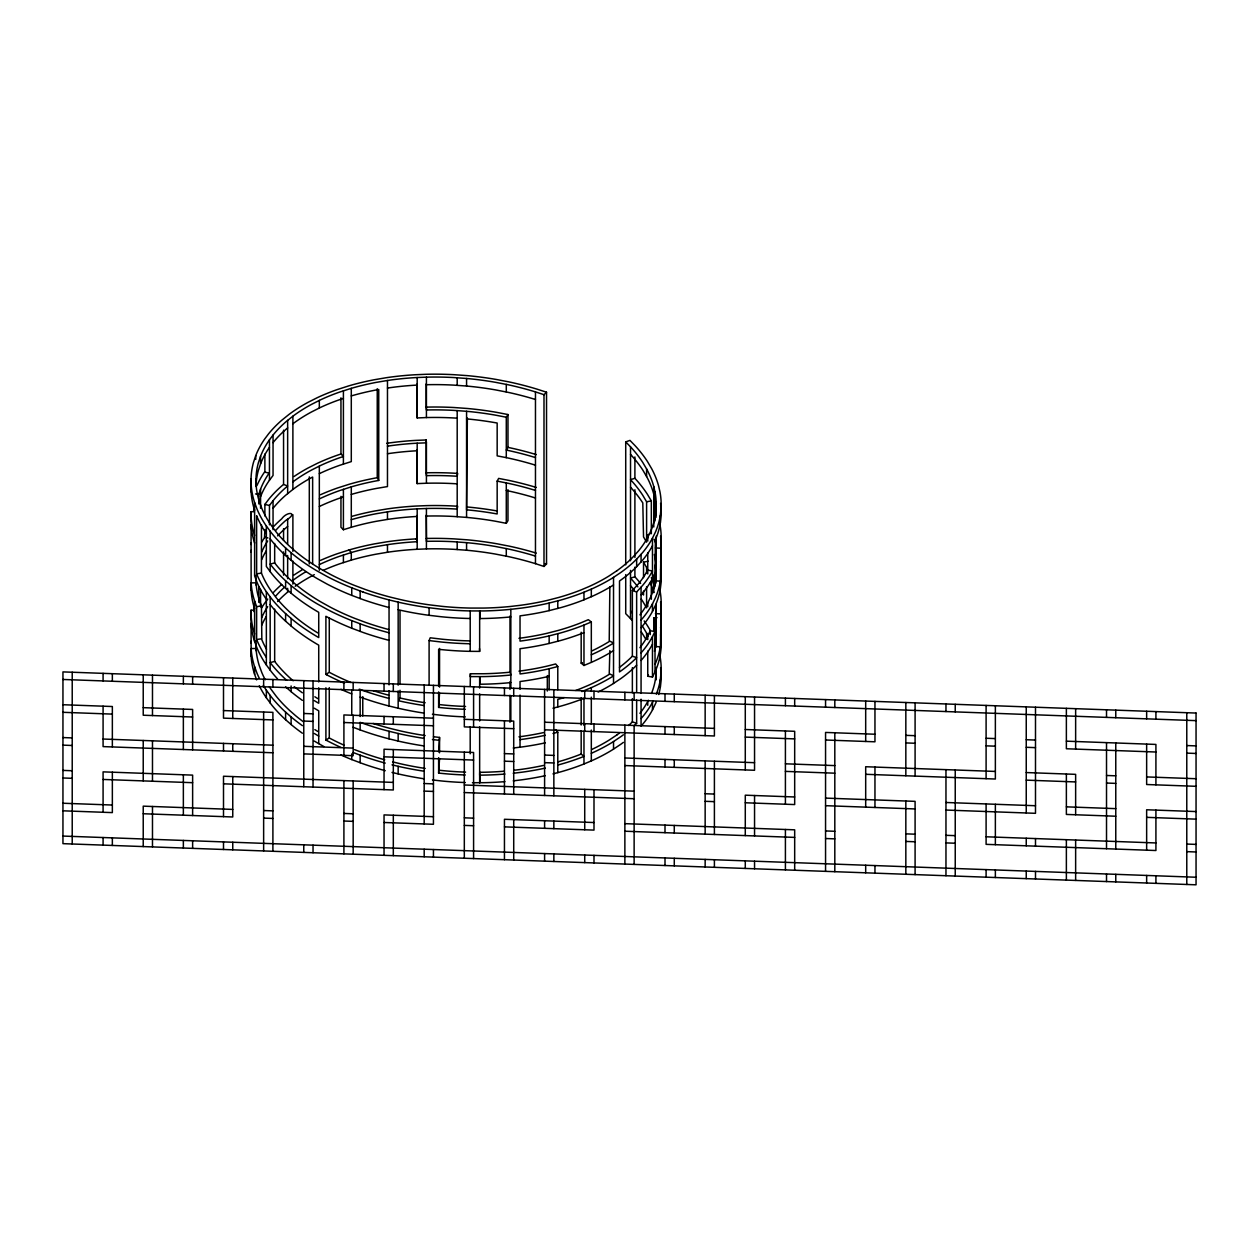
<?xml version="1.0" encoding="UTF-8"?>
<svg xmlns="http://www.w3.org/2000/svg" width="1259" height="1259" viewBox="0 0 1259 1259"><rect width="100%" height="100%" fill="white"/><g stroke="black" fill="none" stroke-linecap="round" stroke-linejoin="round"><path stroke-width="1.5" d="M323.453 570.264A171.901 99.241 0 0 1 339.851 563.764L351.292 560.113A177.739 102.624 0 0 1 376.252 554.149L387.929 552.182A187.843 108.447 0 0 1 416.162 549.333L426.423 548.908A199.19 115.01 0 0 1 453.602 549.302L466.57 550.23A212.267 122.548 0 0 1 495.275 554.039L507.519 556.415A223.677 129.142 0 0 1 535.217 563.591L543.998 566.44L546.532 563.985L546.532 392.226L537.609 389.33A228.808 132.101 0 0 0 509.25 381.965L496.707 379.541A217.115 125.349 0 0 0 467.357 375.638L454.074 374.694A204.1 117.842 0 0 0 426.203 374.285L415.675 374.726A192.721 111.264 0 0 0 386.733 377.637L374.71 379.667A182.618 105.426 0 0 0 349.058 385.789L337.286 389.566A176.795 102.073 0 0 0 317.237 397.702L307.999 402.361A175.442 101.287 0 0 0 288.988 414.431L281.686 420.317A179.14 103.427 0 0 0 268.56 433.851L264.532 439.218A186.411 107.629 0 0 0 255.892 455.254L253.484 462.399A197.757 114.176 0 0 0 251.045 478.845L251.139 484.4A209.561 120.99 0 0 0 254.334 501.712L257.025 509.124A222.308 128.339 0 0 0 266.357 526.042L271.598 533.092A232.301 134.115 0 0 0 285.604 547.948L291.6 553.189A237.872 137.341 0 0 0 317.394 571.13L327.135 576.528A237.542 137.137 0 0 0 351.749 587.811L363.017 592.029M254.334 511.705L251.045 511.673L251.139 517.229A209.561 120.99 0 0 0 254.334 534.556L254.617 535.453M251.045 584.931L251.139 590.487A209.561 120.99 0 0 0 254.334 607.814L254.617 608.711M254.334 610.222L251.045 610.19L251.139 615.745A209.561 120.99 0 0 0 254.334 633.072L254.617 633.969M546.532 392.226L543.998 394.681L535.217 391.832A223.677 129.142 0 0 0 507.519 384.64L495.275 382.28A212.267 122.548 0 0 0 466.57 378.471L453.602 377.543A199.19 115.01 0 0 0 426.423 377.149L416.147 377.574A187.843 108.447 0 0 0 387.929 380.407L376.252 382.374A177.739 102.624 0 0 0 351.277 388.339L339.851 392.005A171.901 99.241 0 0 0 320.337 399.921L311.382 404.454A170.595 98.501 0 0 0 292.891 416.194L285.793 421.907A174.23 100.594 0 0 0 273.046 435.047L269.111 440.288A181.532 104.796 0 0 0 260.707 455.9L258.363 462.856A192.895 111.374 0 0 0 255.986 478.892L256.081 484.306A204.666 118.173 0 0 0 259.212 501.224L261.841 508.447A217.351 125.491 0 0 0 270.953 524.987L276.083 531.896A227.391 131.282 0 0 0 289.79 546.422L295.66 551.552A232.899 134.461 0 0 0 320.935 569.131L330.456 574.419A232.585 134.288 0 0 0 354.566 585.451L365.598 589.59A226.463 130.747 0 0 0 391.077 597.317L400.645 599.63A217.162 125.381 0 0 0 429.335 604.839L441.846 606.334A204.462 118.047 0 0 0 470.394 608.066L483.661 608.066A191.494 110.556 0 0 0 509.989 606.523L520.313 605.311A181.359 104.702 0 0 0 547.319 600.401L558.319 597.569A173.569 100.216 0 0 0 581.17 589.873L588.756 586.663A170.579 98.485 0 0 0 609.214 575.867L617.004 570.657M438.636 686.108L438.636 649.314L440.98 649.565A209.324 120.848 0 0 0 470.205 651.344L479.648 651.391L479.49 648.542M509.989 672.196A191.494 110.556 0 0 1 483.661 673.738L470.394 673.738L470.205 676.602L483.818 676.602A196.42 113.404 0 0 0 510.839 675.013L509.989 672.18L509.989 616.029M656.033 517.355L656.144 515.671A200.669 115.859 0 0 0 655.01 499.587M656.033 583.027L656.144 581.343A200.669 115.859 0 0 0 655.01 565.26M639.934 614.833A178.699 103.175 0 0 0 647.74 602.982L650.557 597.238A188.047 108.573 0 0 0 655.372 580.918L656.144 540.929A200.669 115.859 0 0 0 656.222 536.114M363.017 592.029A231.357 133.564 0 0 0 389.047 599.929L398.82 602.29A222.088 128.229 0 0 0 428.154 607.625L440.98 609.151A209.324 120.848 0 0 0 470.205 610.93L483.818 610.93A196.42 113.404 0 0 0 510.839 609.325L521.431 608.097A186.316 107.566 0 0 0 549.176 603.045L560.475 600.134A178.463 103.033 0 0 0 583.971 592.234L591.761 588.929A175.552 101.35 0 0 0 612.834 577.818L620.86 572.452A177.031 102.215 0 0 0 636.645 559.122L642.688 552.496A183.625 106.008 0 0 0 652.477 538.16L655.357 532.258A192.895 111.374 0 0 0 660.298 515.529L661.101 508.18A205.547 118.676 0 0 0 659.936 491.702L658.599 485.943A217.508 125.57 0 0 0 651.69 468.741L647.441 461.502A228.682 132.038 0 0 0 634.882 445.466L629.956 440.398L625.723 441.893L625.723 564.85M655.026 586.631L655.357 539.828A192.895 111.374 0 0 0 660.298 523.114L661.101 515.749A205.547 118.676 0 0 0 660.597 503.395M641.067 627.643L642.688 625.739A183.625 106.008 0 0 0 652.477 611.402L655.357 605.5A192.895 111.374 0 0 0 660.298 588.787L661.101 541.008A205.547 118.676 0 0 0 659.936 524.531L659.936 528.324M654.428 651.328A188.047 108.573 0 0 0 655.372 646.591L656.144 606.602A200.669 115.859 0 0 0 656.222 604.194M660.33 588.614L661.101 581.422A205.547 118.676 0 0 0 660.597 569.068M647.755 651.123L647.755 676.225L652.477 677.074L655.357 671.173A192.895 111.374 0 0 0 660.298 654.46L661.101 606.681A205.547 118.676 0 0 0 659.936 590.219L659.936 593.996M660.33 654.287L661.101 647.095A205.547 118.676 0 0 0 660.597 634.741M656.332 694.087A192.895 111.374 0 0 0 660.298 679.718L661.101 672.353A205.547 118.676 0 0 0 659.936 655.892L659.936 659.669M658.725 694.527A192.895 111.374 0 0 0 660.298 687.288L661.101 679.939A205.547 118.676 0 0 0 660.597 667.585M467.357 418.004L466.57 509.816A212.267 122.548 0 0 1 495.275 513.625L497.163 513.955L497.163 481.127L498.643 478.404L509.25 480.482A228.808 132.101 0 0 1 536.271 487.438M258.787 503.915L258.787 494.252L260.707 488.728A181.532 104.796 0 0 1 269.111 473.116L264.532 472.062A186.411 107.629 0 0 0 256.852 485.754M465.279 709.305A209.324 120.848 0 0 1 440.98 707.652L438.636 707.416L439.548 692.938M438.636 751.828L439.548 737.444L433.489 736.735M465.279 774.977A209.324 120.848 0 0 1 440.98 773.325L438.636 773.089L439.548 758.61M269.457 447.401L269.111 447.858A181.532 104.796 0 0 0 260.707 463.469L258.363 470.425A192.895 111.374 0 0 0 255.986 486.462L255.986 478.892M260.566 496.66L260.707 496.314A181.532 104.796 0 0 1 269.111 480.702L273.046 475.461L273.046 435.047M429.099 685.006L429.099 640.579L430.216 637.794L441.846 639.179A204.462 118.047 0 0 0 470.394 640.91M655.01 573.396L652.477 578.573A183.625 106.008 0 0 1 642.704 592.91L641.067 594.799M641.067 652.902L642.688 650.997A183.625 106.008 0 0 0 652.477 636.661L655.01 631.499L650.226 630.775L647.755 635.811A178.699 103.175 0 0 1 639.934 647.661M655.01 664.327L655.357 663.603A192.895 111.374 0 0 0 660.298 646.874L655.404 646.449M617.004 570.673A172.184 99.414 0 0 0 632.364 557.69L638.234 551.253A178.699 103.175 0 0 0 647.74 537.294L650.557 531.566A188.047 108.573 0 0 0 655.372 515.246L656.144 508.085A200.669 115.859 0 0 0 655.01 492.001L653.704 486.367A212.472 122.674 0 0 0 646.953 469.576L642.798 462.509A223.834 129.236 0 0 0 630.507 446.803L625.723 441.893M641.067 620.058L642.688 618.169A183.625 106.008 0 0 0 652.477 603.832L655.357 597.931A192.895 111.374 0 0 0 660.298 581.202L655.404 580.777M647.755 676.225L648.401 674.997M639.934 713.334A178.699 103.175 0 0 0 647.74 701.483L648.401 700.256M641.067 718.574L642.688 716.67A183.625 106.008 0 0 0 652.477 702.333L653.138 701.074M641.067 699.201L641.067 726.144L642.688 724.255A183.625 106.008 0 0 0 652.477 709.919L655.357 704.017A192.895 111.374 0 0 0 656.332 701.672M535.468 465.169L535.217 465.09A223.677 129.142 0 0 0 507.519 457.898L506.291 457.647L506.291 417.233L507.975 414.541L496.707 412.37A217.115 125.349 0 0 0 467.357 408.483L454.074 407.523A204.1 117.842 0 0 0 426.203 407.129L426.203 383.822M507.975 414.541L507.975 447.386L506.291 450.061L507.519 450.329A223.677 129.142 0 0 1 535.217 457.505L535.468 457.584M426.423 516.064A199.19 115.01 0 0 1 453.602 516.458L466.57 517.402A212.267 122.548 0 0 1 495.275 521.195L506.291 523.319L507.975 520.628L507.975 489.72M400.016 690.262L400.016 697.99L398.82 700.807A222.088 128.229 0 0 0 423.937 705.512M264.878 515.985L264.878 504.403L268.545 499.524A179.14 103.427 0 0 1 281.67 485.99L283.558 484.416L283.558 430.185M269.457 524.798L269.457 505.488L273.046 500.72A174.23 100.594 0 0 1 285.793 487.579L287.65 486.021L283.558 484.416M264.532 537.735L264.878 529.504M267.758 599.032L264.532 603.407A186.411 107.629 0 0 0 261.62 607.892M652.477 545.729A183.625 106.008 0 0 1 642.704 560.066L636.645 566.692A177.031 102.215 0 0 1 620.86 580.037L619.507 580.981L619.507 671.913L620.86 670.968A177.031 102.215 0 0 0 636.645 657.639L632.364 656.207A172.184 99.414 0 0 1 619.459 667.38M632.364 656.207L632.364 590.534L638.234 584.082A178.699 103.175 0 0 0 647.74 570.138L652.477 570.988A183.625 106.008 0 0 1 642.704 585.325L636.645 591.966L636.645 692.324M641.067 660.471L642.688 658.583A183.625 106.008 0 0 0 652.477 644.246M273.046 508.306A174.23 100.594 0 0 1 285.793 495.149L292.891 489.436A170.595 98.501 0 0 1 311.382 477.696L312.641 477.035L312.641 564.095M275.752 530.354A174.23 100.594 0 0 1 285.793 520.408C298.761 512.696 287.792 510.43 281.686 518.834A179.14 103.427 0 0 0 273.25 526.954M277.594 601.566A174.23 100.594 0 0 1 285.793 593.666L288.043 591.761M287.65 427.918L285.793 429.476A174.23 100.594 0 0 0 273.046 442.633M287.65 526.435L285.793 527.993A174.23 100.594 0 0 0 277.594 535.893M617.004 734.847L609.214 740.04A170.579 98.485 0 0 1 591.856 749.42M598.119 692.041A175.552 101.35 0 0 0 612.834 683.905L620.86 678.554A177.031 102.215 0 0 0 636.645 665.208M591.321 753.307L591.761 753.118A175.552 101.35 0 0 0 612.834 741.992L620.86 736.641A177.031 102.215 0 0 0 623.394 734.784M552.984 773.892L560.475 771.909A178.463 103.033 0 0 0 583.971 763.993L591.761 760.704A175.552 101.35 0 0 0 612.834 749.577L620.86 744.226A177.031 102.215 0 0 0 623.394 742.369M327.135 675.044L325.908 674.383L329.276 672.29L329.276 618.075M340.89 747.39A237.542 137.137 0 0 1 327.135 740.717L325.908 740.056L329.276 737.963L329.276 687.619M613.526 584.963L612.834 585.388A175.552 101.35 0 0 1 591.761 596.514L583.971 599.803A178.463 103.033 0 0 1 560.475 607.719L549.16 610.615A186.316 107.566 0 0 1 521.431 615.667L520.03 615.856L520.03 641.114L521.431 640.925A186.316 107.566 0 0 0 549.176 635.889L560.475 632.978A178.463 103.033 0 0 0 583.971 625.062L591.321 621.962L591.321 662.376L583.971 665.476L581.17 663.131L581.17 632.223M609.86 586.899L609.214 641.539A170.579 98.485 0 0 1 591.856 650.919M613.526 650.635L612.834 651.06A175.552 101.35 0 0 1 591.761 662.187L591.321 662.376M609.86 650.651L609.214 674.368A170.579 98.485 0 0 1 588.756 685.179L581.17 688.39A173.569 100.216 0 0 1 575.741 690.467M314.309 574.655L311.382 576.213A170.595 98.501 0 0 0 295.188 586.269M343.408 398.379L339.851 399.591A171.901 99.241 0 0 0 320.337 407.507L311.382 412.023A170.595 98.501 0 0 0 292.891 423.764M340.953 397.828L340.953 453.995L343.408 456.466L339.851 457.678A171.901 99.241 0 0 0 320.337 465.594L311.382 470.126A170.595 98.501 0 0 0 292.891 481.867M319.33 473.652L320.337 473.179A171.901 99.241 0 0 1 339.851 465.263L351.292 461.597L351.292 388.339M319.33 498.91L320.337 498.438A171.901 99.241 0 0 1 339.851 490.522L351.292 486.855A177.739 102.624 0 0 1 376.252 480.891L378.739 480.434L378.739 389.503L376.252 389.96A177.739 102.624 0 0 0 351.277 395.924M319.33 506.496L320.337 506.024A171.901 99.241 0 0 1 339.851 498.092L343.408 496.896M319.33 564.599L320.337 564.111A171.901 99.241 0 0 1 339.851 556.195L351.292 552.528A177.739 102.624 0 0 1 376.252 546.563L387.929 544.596A187.843 108.447 0 0 1 416.162 541.763L417.185 541.7L416.76 515.545M609.86 673.958L613.526 675.894L612.834 676.319A175.552 101.35 0 0 1 591.761 687.445L583.971 690.735A178.463 103.033 0 0 1 581.815 691.584M591.321 654.806L591.761 654.601A175.552 101.35 0 0 0 612.834 643.491L613.526 643.05L609.86 641.13M581.17 663.131L582.35 662.643M340.953 453.995L337.286 455.239A176.795 102.073 0 0 0 317.237 463.375L307.999 468.033A175.442 101.287 0 0 0 293.945 476.563M340.953 496.345L340.953 527.253L343.408 529.724L351.292 527.269A177.739 102.624 0 0 1 376.252 521.305L387.929 519.337A187.843 108.447 0 0 1 416.162 516.505L417.185 516.442M651.328 533.737L651.328 500.909L647.441 494.346A228.682 132.038 0 0 0 634.882 478.31L630.523 479.648A223.834 129.236 0 0 1 642.798 495.338L646.607 501.774L646.607 540.284M640.595 583.421A228.682 132.038 0 0 0 634.882 576.811L630.523 578.149A223.834 129.236 0 0 1 637.904 586.914M415.675 538.915A192.721 111.264 0 0 0 386.733 541.826L374.71 543.841A182.618 105.426 0 0 0 349.058 549.978L337.286 553.74A176.795 102.073 0 0 0 320.416 560.428M583.971 632.648A178.463 103.033 0 0 1 560.475 640.548L549.16 643.459A186.316 107.566 0 0 1 521.431 648.511L520.03 648.684L520.03 673.943L521.431 673.77A186.316 107.566 0 0 0 549.176 668.718L557.784 666.546L557.784 689.727M583.971 725.42L583.971 698.32A178.463 103.033 0 0 1 560.475 706.22L552.984 708.203M554.7 729.905L555.66 729.638L557.784 732.219L557.784 772.633M557.784 732.219L552.984 733.478M557.784 765.063L560.475 764.323A178.463 103.033 0 0 0 583.971 756.407L581.17 754.062L581.17 730.818M388.685 629.531A226.463 130.747 0 0 1 365.598 622.418L354.566 618.295A232.585 134.288 0 0 1 330.456 607.247L320.935 601.959A232.899 134.461 0 0 1 295.66 584.396L289.79 579.266A227.391 131.282 0 0 1 276.083 564.724L274.667 562.915L270.166 564.095L271.598 565.936A232.301 134.115 0 0 0 285.604 580.777L291.6 586.017A237.872 137.341 0 0 0 317.394 603.974L327.135 609.372A237.542 137.137 0 0 0 351.749 620.64L363.017 624.857A231.357 133.564 0 0 0 389.047 632.758M293.19 680.804L289.79 677.767A227.391 131.282 0 0 1 276.083 663.241L274.667 661.416L270.166 662.596L271.598 664.437A232.301 134.115 0 0 0 285.604 679.293L286.643 680.238M643.522 577.613L643.522 562.175L648.18 561.199M378.739 480.434L377.244 477.712L374.71 478.168A182.618 105.426 0 0 0 349.058 484.306L337.286 488.067A176.795 102.073 0 0 0 320.416 494.756M646.607 501.774L651.328 500.909M649.754 534.036L646.953 535.248A212.472 122.674 0 0 1 648.18 537.624M351.733 516.379A182.618 105.426 0 0 1 374.71 511.012L386.733 508.998A192.721 111.264 0 0 1 415.675 506.071L426.203 505.646A204.1 117.842 0 0 1 454.074 506.039L457.678 506.26L457.19 509.092L453.602 508.888A199.19 115.01 0 0 0 426.423 508.494L416.147 508.919A187.843 108.447 0 0 0 387.929 511.768L376.252 513.719A177.739 102.624 0 0 0 351.277 519.684M387.473 388.071L387.929 387.992A187.843 108.447 0 0 1 416.162 385.144L417.185 385.097M387.473 446.158L387.929 446.095A187.843 108.447 0 0 1 416.162 443.247L426.423 442.822L426.423 483.236L417.185 483.613L416.76 449.856M387.473 453.744L387.929 453.665A187.843 108.447 0 0 1 416.162 450.816L417.185 450.769M266.357 533.611A222.308 128.339 0 0 1 257.025 516.694L256.631 515.702L256.631 573.805L261.447 573.144L261.841 574.12A217.351 125.491 0 0 0 270.953 590.66L276.083 597.569A227.391 131.282 0 0 0 289.79 612.094L295.66 617.225A232.899 134.461 0 0 0 317.866 632.978M261.447 605.988L259.197 599.74A204.666 118.173 0 0 1 256.065 582.807L251.139 582.901A209.561 120.99 0 0 0 254.334 600.228L256.631 606.633L261.447 605.988L261.841 639.792A217.351 125.491 0 0 0 266.546 649.314M256.631 606.633L256.631 639.478L261.447 638.832M518.96 638.313L520.313 638.14A181.359 104.702 0 0 0 547.319 633.23L558.319 630.413A173.569 100.216 0 0 0 581.17 622.717L588.346 619.68L591.321 621.962M518.96 671.157L520.313 670.984A181.359 104.702 0 0 0 547.319 666.074L555.66 663.965L557.784 666.546M518.96 736.83L520.313 736.657A181.359 104.702 0 0 0 543.558 732.581M520.03 739.615L521.431 739.442A186.316 107.566 0 0 0 545.32 735.256M513.231 748.003L521.431 747.012A186.316 107.566 0 0 0 545.32 742.841M513.656 770.303L520.313 769.501A181.359 104.702 0 0 0 543.558 765.425M513.231 773.262L521.431 772.271A186.316 107.566 0 0 0 545.32 768.1M513.231 780.848L521.431 779.856A186.316 107.566 0 0 0 545.32 775.67M653.767 631.467L653.767 617.933L657.025 617.681M416.76 384.184L417.185 417.941L426.423 417.563A199.19 115.01 0 0 1 453.602 417.957L457.19 418.161M415.675 538.915L416.76 538.852M479.648 618.562L483.818 618.499A196.42 113.404 0 0 0 510.839 616.91M479.648 684.235L483.818 684.172A196.42 113.404 0 0 0 510.839 682.583M504.922 774.049A196.42 113.404 0 0 1 483.818 775.103L479.648 775.166L479.726 772.302L483.661 772.255A191.494 110.556 0 0 0 504.229 771.216M472.44 782.72L483.818 782.689A196.42 113.404 0 0 0 504.922 781.634M426.423 442.822L426.203 439.973L415.675 440.398A192.721 111.264 0 0 0 386.733 443.31M62.95 679.467L1196.05 720.636M62.95 704.725L112.35 706.519L112.35 746.933M143.227 707.652L192.627 709.447L192.627 749.86M223.504 710.564L272.904 712.358L272.904 851.289M303.765 713.475L313.035 713.822M433.442 718.197L343.912 714.939L343.912 755.353M464.319 719.314L513.719 721.108L513.719 794.35M544.596 722.225L714.404 728.394M745.281 729.512L794.681 731.306L794.681 804.564L745.281 802.77M874.958 734.233L825.558 732.439L825.558 871.354M905.835 735.35L915.088 735.681M986.096 738.262L995.365 738.592M1026.242 739.725L1035.496 740.056M1066.373 741.173L1155.919 744.431L1155.919 784.845M1186.781 745.548L1196.05 745.895M62.95 712.311L112.35 714.105M192.627 717.016L143.227 715.222L143.227 674.808M272.904 719.928L223.504 718.134L223.504 677.72M303.765 721.061L313.035 721.391M343.912 722.509L433.442 725.766M513.719 728.678L464.319 726.884L464.319 686.47M544.596 729.811L714.404 735.98L714.404 695.55M745.281 737.097L794.681 738.891M825.558 740.009L874.958 741.803L874.958 701.389M905.835 742.92L915.088 743.266M986.096 745.847L995.365 746.178M1026.242 747.295L1035.496 747.641M1155.919 752.016L1066.373 748.759L1066.373 708.345M1186.781 753.134L1196.05 753.464M62.95 737.569L72.219 737.9M103.081 739.033L272.904 745.186M303.765 746.319L353.165 748.114M504.45 753.606L513.719 753.936M544.596 755.07L553.85 755.4M624.873 757.981L754.55 762.686M785.411 763.804L834.811 765.598M995.365 771.437L865.688 766.731L865.688 807.145M1026.242 772.554L1075.642 774.348L1075.642 814.762M1106.519 775.481L1115.773 775.812M1146.65 776.929L1196.05 778.723M62.95 745.139L72.219 745.485M272.904 752.772L103.081 746.603L103.081 706.189M303.765 753.889L353.165 755.683L353.165 715.269M384.042 756.816L473.589 760.058M504.45 761.176L513.719 761.522M544.596 762.639L553.85 762.97M624.873 765.551L754.55 770.272L754.55 697.014M785.411 771.389L834.811 773.183M865.688 774.301L995.365 779.022L995.365 705.764M1026.242 780.139L1075.642 781.933M1106.519 783.051L1115.773 783.381M1196.05 786.308L1146.65 784.514L1146.65 744.1M62.95 770.398L72.219 770.744M393.312 782.406L223.504 776.236L223.504 816.65M424.189 783.523L433.442 783.869M464.319 784.986L634.127 791.156M705.15 793.737L714.404 794.067M794.681 796.978L745.281 795.184L745.281 835.598M825.558 798.112L915.088 801.353L915.088 874.612M945.965 802.487L1035.496 805.729M1066.373 806.846L1115.773 808.64M1196.05 811.567L1146.65 809.773L1146.65 850.187M62.95 777.983L72.219 778.314M103.081 779.447L192.627 782.689M223.504 783.822L393.312 789.975L393.312 749.561M424.189 791.108L433.442 791.439M464.319 792.556L634.127 798.725M705.15 801.306L714.404 801.653M825.558 805.681L915.088 808.939M945.965 810.056L1035.496 813.314L1035.496 707.228M1115.773 816.225L1066.373 814.431L1066.373 774.017M1146.65 817.343L1196.05 819.137M62.95 803.242L112.35 805.036M232.758 809.411L143.227 806.153L143.227 846.567M263.635 810.528L272.904 810.875M343.912 813.44L353.165 813.786M433.442 816.698L384.042 814.903L384.042 855.317M464.319 817.815L473.589 818.161M593.996 822.536L504.45 819.279L504.45 859.692M624.873 823.654L794.681 829.823L794.681 870.237M825.558 830.94L834.811 831.286M905.835 833.851L915.088 834.198M945.965 835.315L955.235 835.646M986.096 836.779L1155.919 842.948M1186.781 844.065L1196.05 844.396M62.95 810.812L112.35 812.606L112.35 772.192M143.227 813.739L232.758 816.981L232.758 776.567M263.635 818.114L272.904 818.444M343.912 821.025L353.165 821.356M384.042 822.489L433.442 824.283L433.442 685.352M464.319 825.4L473.589 825.731M504.45 826.864L593.996 830.106L593.996 789.692M624.873 831.223L794.681 837.392M825.558 838.525L834.811 838.856M905.835 841.437L915.088 841.767M945.965 842.901L955.235 843.231M1186.781 851.635L1196.05 851.981M62.95 836.07L1196.05 877.24M655.404 547.948L660.33 548.2M655.404 613.621L660.33 613.873M426.423 384.719A199.19 115.01 0 0 1 453.602 385.112L466.57 386.041A212.267 122.548 0 0 1 495.275 389.849L507.519 392.226A223.677 129.142 0 0 1 535.217 399.418L535.468 399.496M426.203 407.129L426.423 409.993A199.19 115.01 0 0 1 453.602 410.371L466.57 411.3A212.267 122.548 0 0 1 495.275 415.108L506.291 417.233M426.203 515.167L426.423 541.339A199.19 115.01 0 0 1 453.602 541.716L466.57 542.66A212.267 122.548 0 0 1 495.275 546.453L507.519 548.83A223.677 129.142 0 0 1 535.217 556.022L535.468 556.1M457.19 483.834L453.602 483.629A199.19 115.01 0 0 0 426.423 483.236M255.546 493.937L258.787 494.252M439.548 704.599L441.846 704.851A204.462 118.047 0 0 0 465.578 706.456M439.548 770.272L441.846 770.524A204.462 118.047 0 0 0 465.578 772.129M438.636 740.245L432.435 739.521M432.435 714.262L440.98 715.238A209.324 120.848 0 0 0 465.279 716.875M432.435 779.935L440.98 780.91A209.324 120.848 0 0 0 465.279 782.547M398.159 609.718L398.82 609.875A222.088 128.229 0 0 0 428.154 615.195L440.98 616.721A209.324 120.848 0 0 0 470.205 618.499M429.099 640.579L440.98 641.98A209.324 120.848 0 0 0 470.205 643.758M497.163 481.127L507.519 483.157A223.677 129.142 0 0 1 535.217 490.349L535.468 490.428M506.291 457.647L497.163 455.868L497.163 423.024L495.275 422.694A212.267 122.548 0 0 0 466.57 418.885M507.975 447.386L509.25 447.653A228.808 132.101 0 0 1 536.271 454.593M506.291 490.475L507.519 490.742A223.677 129.142 0 0 1 535.217 497.919L535.468 497.997M423.937 713.098A222.088 128.229 0 0 1 398.835 708.376L389.047 706.016A231.357 133.564 0 0 1 363.017 698.115L360.153 697.077M423.937 738.356A222.088 128.229 0 0 1 398.835 733.635L389.047 731.274A231.357 133.564 0 0 1 363.017 723.374L360.153 722.336L360.153 729.921L363.017 730.944A231.357 133.564 0 0 0 389.047 738.86L398.82 741.221A222.088 128.229 0 0 0 423.937 745.926M423.937 771.185A222.088 128.229 0 0 1 398.835 766.463L392.021 764.858M423.937 778.77A222.088 128.229 0 0 1 398.835 774.049L392.021 772.428M400.016 697.99L400.645 698.147A217.162 125.381 0 0 0 425.18 702.758M264.878 504.403L269.457 505.488M264.878 537.231L267.931 537.955M392.635 761.9L400.645 763.82A217.162 125.381 0 0 0 425.18 768.431M632.364 590.534L636.645 591.966M628.571 725.514A172.184 99.414 0 0 0 632.364 721.879L636.645 723.311L636.645 700.067M545.32 563.576L546.532 563.985M389.047 607.499A231.357 133.564 0 0 1 363.017 599.599L351.749 595.381A237.542 137.137 0 0 1 327.135 584.113L317.394 578.715A237.872 137.341 0 0 1 291.6 560.759L285.604 555.518A232.301 134.115 0 0 1 271.598 540.678L270.166 538.836M389.047 640.343A231.357 133.564 0 0 1 363.017 632.443L351.749 628.225A237.542 137.137 0 0 1 327.135 616.941L325.908 616.296L325.908 674.383M359.224 689.177L363.017 690.53A231.357 133.564 0 0 0 389.047 698.43M360.153 729.921L352.992 727.214M385.254 763.111A231.357 133.564 0 0 1 363.017 756.203L352.992 752.473M385.254 770.681A231.357 133.564 0 0 1 363.017 763.788L351.749 759.57A237.542 137.137 0 0 1 340.89 754.975M354.566 749.64L365.598 753.763A226.463 130.747 0 0 0 384.75 759.807M329.276 672.29L330.456 672.92A232.585 134.288 0 0 0 350.978 682.504M329.276 737.963L330.456 738.592A232.585 134.288 0 0 0 343.943 745.139M323.831 746.524L317.394 742.889A237.872 137.341 0 0 1 314.278 741.032M318.732 736.09L317.394 735.319A237.872 137.341 0 0 1 314.278 733.446M256.631 573.805L257.025 574.796A222.308 128.339 0 0 0 266.357 591.714L271.598 598.765A232.301 134.115 0 0 0 285.604 613.621L291.6 618.861A237.872 137.341 0 0 0 317.394 636.802L318.732 637.573L318.732 612.315L317.394 611.544A237.872 137.341 0 0 1 291.6 593.603L285.604 588.362A232.301 134.115 0 0 1 271.598 573.506L266.357 566.456L266.357 526.042M318.732 681.953L318.732 645.159L317.394 644.388A237.872 137.341 0 0 1 291.6 626.431L285.604 621.191A232.301 134.115 0 0 1 271.598 606.35L270.166 604.509M302.396 700.397A237.872 137.341 0 0 1 291.6 692.104L285.604 686.863M302.396 725.656A237.872 137.341 0 0 1 291.6 717.362L285.604 712.138A232.301 134.115 0 0 1 271.598 697.281L266.357 690.231A222.308 128.339 0 0 1 263.257 685.447M302.396 733.226A237.872 137.341 0 0 1 291.6 724.948L285.604 719.707A232.301 134.115 0 0 1 271.598 704.851L266.357 697.801A222.308 128.339 0 0 1 259.26 685.762M632.286 620.53A223.834 129.236 0 0 0 630.507 618.562L625.723 613.652L625.723 574.608M349.058 549.978L351.292 552.528L351.292 560.113M277.578 678.916A232.301 134.115 0 0 1 271.598 672.023L266.357 664.972A222.308 128.339 0 0 1 257.025 648.039L254.334 640.642A209.561 120.99 0 0 1 251.123 623.315M642.798 593.855L643.522 595.003L643.522 591.148M642.798 626.699L646.953 633.749A212.472 122.674 0 0 1 648.18 636.125M643.522 562.175L646.953 568.077M650.352 630.491L647.441 625.692A228.682 132.038 0 0 0 644.183 620.939M645.647 638.974L642.798 634.268A223.834 129.236 0 0 0 641.256 631.939M653.767 494.173L653.704 493.937A212.472 122.674 0 0 0 646.953 477.145L642.798 470.079A223.834 129.236 0 0 0 630.507 454.389M646.607 542.188L643.522 536.901L642.798 502.923A223.834 129.236 0 0 0 630.507 487.217M646.607 607.861L642.798 601.44A223.834 129.236 0 0 0 641.256 599.095M256.631 639.478L257.025 640.469A222.308 128.339 0 0 0 266.357 657.387M256.631 679.891L254.334 673.486A209.561 120.99 0 0 1 251.123 656.159L251.045 650.604A197.757 114.176 0 0 1 251.108 648.747M265.24 679.781A217.351 125.491 0 0 1 261.841 672.621L259.197 665.413A204.666 118.173 0 0 1 256.065 648.479L251.139 648.574A209.561 120.99 0 0 0 254.334 665.901L257.025 673.297A222.308 128.339 0 0 0 259.26 678.192M254.617 510.194L254.334 509.297A209.561 120.99 0 0 1 251.123 491.97L251.045 486.415A197.757 114.176 0 0 1 251.108 484.573M254.617 543.038L254.334 542.141A209.561 120.99 0 0 1 251.123 524.814M653.767 617.933L655.026 623.362A200.669 115.859 0 0 1 656.159 639.43L656.033 641.114L656.144 614.172A200.669 115.859 0 0 0 655.939 604.54M653.767 585.105L653.704 584.868A212.472 122.674 0 0 0 651.328 577.645M654.334 554.448L655.026 557.674A200.669 115.859 0 0 1 656.159 573.758L656.033 575.442L656.144 548.499A200.669 115.859 0 0 0 656.128 541.291M426.203 472.802L426.423 475.666A199.19 115.01 0 0 1 453.602 476.044L457.19 476.264L457.678 473.415L454.074 473.195A204.1 117.842 0 0 0 426.203 472.802L426.203 439.973M1186.781 712.72L1186.781 884.479M1155.919 711.603L1155.919 719.172M1155.919 810.104L1155.919 850.517L986.096 844.348L986.096 803.934M1155.919 875.776L1155.919 883.362M1146.65 711.256L1146.65 718.842M1146.65 875.446L1146.65 883.015M1115.773 710.139L1115.773 717.709M1115.773 742.967L1115.773 849.054M1115.773 874.328L1115.773 881.898M1106.519 709.793L1106.519 717.378M1106.519 742.637L1106.519 848.723M1106.519 873.982L1106.519 881.568M1075.642 708.675L1075.642 749.089M1075.642 840.021L1075.642 880.434M1066.373 839.69L1066.373 880.104M1035.496 838.573L1035.496 846.142M1035.496 871.401L1035.496 878.987M1026.242 706.881L1026.242 812.968M1026.242 838.226L1026.242 845.812M1026.242 871.071L1026.242 878.64M995.365 804.281L995.365 844.695M995.365 869.953L995.365 877.523M986.096 705.433L986.096 778.676M986.096 869.607L986.096 877.193M955.235 704.3L955.235 711.886M955.235 769.973L955.235 876.059M945.965 703.97L945.965 711.54M945.965 769.642L945.965 875.729M915.088 702.852L915.088 776.095M905.835 702.506L905.835 775.764M905.835 801.023L905.835 874.265M874.958 767.061L874.958 807.475M874.958 865.578L874.958 873.148M865.688 701.058L865.688 741.472M865.688 865.232L865.688 872.817M834.811 699.925L834.811 707.511M834.811 732.769L834.811 871.7M825.558 699.595L825.558 707.18M794.681 698.477L794.681 706.047M785.411 698.131L785.411 705.717M785.411 730.975L785.411 804.218M785.411 829.476L785.411 869.906M754.55 795.531L754.55 835.945M754.55 861.203L754.55 868.773M745.281 696.683L745.281 769.926M745.281 860.857L745.281 868.442M714.404 761.239L714.404 834.481M714.404 859.74L714.404 867.325M705.15 695.22L705.15 735.634M705.15 760.892L705.15 834.15M705.15 859.409L705.15 866.979M674.273 694.102L674.273 701.672M674.273 726.931L674.273 734.516M674.273 759.775L674.273 767.345M674.273 825.448L674.273 833.017M674.273 858.276L674.273 865.862M665.004 693.756L665.004 701.342M665.004 726.6L665.004 734.17M665.004 759.445L665.004 767.014M665.004 825.117L665.004 832.687M665.004 857.946L665.004 865.531M660.33 515.356L660.33 522.941M660.33 679.545L660.33 687.115M655.026 492.001L655.026 520.958M655.026 623.362L655.01 671.913M653.767 486.588L653.767 527.002M653.767 575.394L653.767 592.674M652.477 538.16L652.477 578.573M652.477 603.832L652.477 611.402M652.477 636.661L652.477 677.074M652.477 702.333L652.477 709.919M651.328 581.878L651.328 599.268M650.226 630.775L650.226 634.63M647.755 537.31L647.755 541.087M647.755 552.654L647.755 573.931M647.755 602.982L647.755 606.759M647.755 635.811L647.755 639.603M647.755 701.483L647.755 705.276M646.607 468.93L646.607 476.516M646.607 567.447L646.607 573.128M646.607 586.615L646.607 605.925M646.607 633.12L646.607 638.801M641.067 554.385L641.067 561.97M641.067 587.229L641.067 693.394M636.645 559.122L636.645 566.692M634.898 456.938L634.898 478.31M634.898 489.751L634.898 557.469M634.898 567.148L634.898 576.811M634.127 692.639L634.127 700.224M634.127 725.483L634.127 864.398M632.364 667.648L632.364 692.828M632.364 698.635L632.364 721.879M630.523 446.803L630.523 560.743M630.523 570.421L630.523 618.562M624.873 692.308L624.873 699.878M624.873 725.137L624.873 864.067M613.526 577.377L613.526 683.464M613.526 741.567L613.526 749.136M593.996 691.191L593.996 698.761M593.996 724.019L593.996 731.605M593.996 855.365L593.996 862.95M591.321 589.118L591.321 596.703M591.321 687.634L591.321 691.427M591.321 697.156L591.321 724.255M591.321 730.078L591.321 760.892M584.727 690.845L584.727 698.43M584.727 723.689L584.727 731.259M584.727 789.362L584.727 829.775M584.727 855.034L584.727 862.604M583.971 592.218L583.971 599.803M583.971 625.062L583.971 665.476M583.971 731.227L583.971 763.993M581.17 697.895L581.17 725.011M557.784 600.873L557.784 608.459M557.784 633.718L557.784 641.287M557.784 706.96L557.784 699.39L560.475 698.651A178.463 103.033 0 0 0 564.158 697.58M553.85 689.727L553.85 795.814M553.85 821.073L553.85 828.658M553.85 853.917L553.85 861.486M549.16 603.045L549.16 610.615M549.16 635.874L549.16 643.459M549.16 668.718L549.16 689.822M547.319 675.579L547.319 691.034M544.596 689.397L544.596 795.483M544.596 820.742L544.596 828.312M544.596 853.571L544.596 861.156M543.998 394.681L543.998 566.44M535.468 391.911L535.468 563.686M520.03 689.271L520.03 681.528L521.431 681.339A186.316 107.566 0 0 0 549.176 676.303M520.03 695.078L520.03 747.201M513.719 688.264L513.719 695.849M513.719 819.609L513.719 860.023M510.839 609.325L510.839 688.374M510.839 696.101L510.839 721.218M509.989 681.701L509.989 689.428M509.989 695.22L509.989 722.257M506.291 384.388L506.291 391.974M506.291 482.905L506.291 523.319M506.291 548.578L506.291 556.148M504.45 687.933L504.45 695.503M504.45 720.762L504.45 794.02M479.915 610.977L479.915 618.547M479.915 676.65L479.915 684.219M479.915 775.151L479.915 782.736M479.648 610.977L479.648 651.391M479.648 676.65L479.648 688.106M479.648 693.898L479.648 720.998M479.648 726.789L479.648 782.736M473.589 686.816L473.589 727.23M473.589 858.575L473.589 752.489L384.042 749.231L384.042 789.645M470.205 610.914L470.205 651.328M470.394 673.738L470.205 686.249M470.205 726.695L470.205 753.811M466.57 378.471L466.57 386.041M466.57 411.3L466.57 517.402M466.57 542.66L466.57 550.23M464.319 752.142L464.319 858.229M457.19 377.747L457.19 385.333M457.19 410.591L457.19 516.678M457.19 541.937L457.19 549.506M439.548 648.432L439.548 687.115M439.548 737.444L439.548 752.788M438.636 691.915L438.636 707.416M438.636 757.635L438.636 773.089M433.442 849.542L433.442 857.111M429.099 607.735L429.099 615.321M426.423 377.149L426.423 417.563M426.423 508.494L426.423 548.908M424.189 685.022L424.189 823.937M424.189 849.196L424.189 856.781M417.185 377.511L417.185 417.941M417.185 443.199L417.185 483.613M417.185 508.872L417.185 549.286M400.016 610.93L400.016 684.455M398.159 602.132L398.159 685.164M398.159 690.971L398.159 708.219M398.159 733.478L398.159 741.063M398.159 766.322L398.159 773.892M393.312 683.889L393.312 691.474M393.312 716.733L393.312 724.303M393.312 815.234L393.312 855.648M389.047 599.929L389.047 684.88M389.047 690.687L389.047 706.016M389.047 731.274L389.047 738.844M387.473 380.486L387.473 486.572L376.252 488.461A177.739 102.624 0 0 0 351.277 494.425M387.473 511.831L387.473 519.416M387.473 544.675L387.473 552.245M384.042 683.558L384.042 691.128M384.042 716.402L384.042 723.972M377.244 388.716L377.244 477.712M362.765 696.605L362.765 716.025M360.153 590.99L360.153 598.576M360.153 623.834L360.153 631.404M360.153 689.507L360.153 716.513M360.153 755.18L360.153 762.749M353.165 682.441L353.165 690.011M353.165 780.942L353.165 854.2M351.749 587.811L351.749 595.381M351.749 620.64L351.749 628.225M351.749 690.105L351.749 715.143M351.749 753.889L351.749 759.57M351.292 486.855L351.292 527.269M343.912 682.095L343.912 689.68M343.912 780.611L343.912 853.854M343.408 390.794L343.408 464.052M343.408 489.31L343.408 529.724M343.408 554.983L343.408 562.568M325.908 687.776L325.908 740.056M319.33 400.409L319.33 407.979M319.33 466.082L319.33 570.28M318.732 687.76L318.732 703.246L317.394 702.475A237.872 137.341 0 0 1 314.278 700.618M318.732 743.66L318.732 710.831L317.394 710.06A237.872 137.341 0 0 1 314.278 708.188M313.035 680.977L313.035 787.064M313.035 845.167L313.035 852.736M309.305 476.862L309.305 563.922M303.765 680.647L303.765 786.733M303.765 844.82L303.765 852.406M292.891 416.194L292.891 489.436M292.891 514.695L292.891 551.395M292.891 561.058L292.891 584.16M291.112 552.764L291.112 560.334M291.112 585.592L291.112 593.178M291.112 618.437L291.112 626.006M291.112 685.998L291.112 691.679M291.112 716.953L291.112 724.523M287.65 420.333L287.65 493.591M287.65 518.85L287.65 543.857M287.65 555.471L287.65 578.715M287.65 588.315L287.65 592.108M285.604 547.948L285.604 555.518M285.604 580.777L285.604 588.362M285.604 613.621L285.604 621.191M285.604 712.138L285.604 719.707M283.558 528.701L283.558 540.316M283.558 551.93L283.558 575.174M274.667 543.479L274.667 562.915M274.667 609.136L274.667 661.416M273.046 500.72L273.046 529.677M272.904 679.514L272.904 687.099M270.166 531.251L270.166 571.665M270.166 596.923L270.166 670.181M270.166 695.44L270.166 703.01M269.457 439.816L269.457 480.23M266.357 591.714L266.357 664.972M266.357 690.231L266.357 697.801M264.878 454.074L264.878 471.558M263.635 679.183L263.635 686.769M263.635 712.027L263.635 850.942M261.447 524.735L261.447 573.144M260.566 456.23L260.566 463.816M260.566 489.074L260.566 508.274M260.566 589.432L260.566 606.869M258.787 586.914L258.787 602.384M256.081 575.064L255.986 584.979M256.081 640.705L255.986 650.651A192.895 111.374 0 0 1 256.222 646.449M255.734 455.616L255.734 459.409M254.617 502.624L254.617 575.867L257.025 582.366A222.308 128.339 0 0 0 266.357 599.3M254.617 601.125L254.617 641.539M254.617 666.798L254.617 674.383M253.909 507.298L253.909 511.154M253.909 605.768L253.909 611.575M251.045 478.845L251.139 491.97M251.045 511.673L251.139 590.487M251.045 610.19L251.139 656.159M232.758 678.066L232.758 718.48M232.758 743.739L232.758 751.308M232.758 842.24L232.758 849.825M223.504 743.392L223.504 750.978M223.504 841.909L223.504 849.495M192.627 676.602L192.627 684.188M192.627 815.533L192.627 775.119L103.081 771.861L103.081 812.275M192.627 840.792L192.627 848.361M183.358 676.272L183.358 683.842M183.358 709.1L183.358 749.514M183.358 774.773L183.358 815.187M183.358 840.445L183.358 848.031M152.481 675.154L152.481 715.568M152.481 740.827L152.481 781.241M152.481 806.5L152.481 846.914M143.227 740.481L143.227 780.895M112.35 673.691L112.35 681.261M112.35 837.88L112.35 845.45M103.081 673.36L103.081 680.93M103.081 837.534L103.081 845.119M72.219 672.227L72.219 843.986M655.939 670.213A200.669 115.859 0 0 1 656.159 679.86M261.652 625.377A181.532 104.796 0 0 1 266.294 616.406M630.507 610.993A223.834 129.236 0 0 1 632.286 612.944M656.222 667.459A200.669 115.859 0 0 1 656.159 672.275L655.388 679.435A188.047 108.573 0 0 1 651.501 693.457M619.459 733.053A172.184 99.414 0 0 1 617.004 734.847M636.645 723.311A177.031 102.215 0 0 1 634.898 725.027M581.17 754.062A173.569 100.216 0 0 1 558.319 761.758M269.41 686.847A217.351 125.491 0 0 0 270.953 689.177L276.083 696.07A227.391 131.282 0 0 0 289.79 710.611L295.66 715.741A232.899 134.461 0 0 0 303.498 721.863M251.045 643.019A197.757 114.176 0 0 1 251.108 641.177M261.652 617.791A181.532 104.796 0 0 1 267.663 606.633M273.25 592.627A179.14 103.427 0 0 1 281.67 584.506M275.752 596.026A174.23 100.594 0 0 1 283.637 588.016M292.891 580.368A170.595 98.501 0 0 1 305.717 571.838M293.945 575.08A175.442 101.287 0 0 1 302.176 569.839M426.203 538.474A204.1 117.842 0 0 1 454.074 538.883L467.357 539.828A217.115 125.349 0 0 1 496.707 543.731L509.25 546.154A228.808 132.101 0 0 1 536.271 553.11M302.396 692.812A237.872 137.341 0 0 1 294.197 686.643M655.01 630.932A200.669 115.859 0 0 1 656.159 647.016M660.597 627.171A205.547 118.676 0 0 1 661.101 639.525L660.975 641.24L661.101 614.266A205.547 118.676 0 0 0 660.597 601.912M317.866 698.651A232.899 134.461 0 0 1 314.86 696.778M467.357 506.999A217.115 125.349 0 0 1 496.707 510.886M630.507 585.734A223.834 129.236 0 0 1 634.237 589.936M373.152 723.484A226.463 130.747 0 0 0 391.077 728.662L400.645 730.975A217.162 125.381 0 0 0 425.18 735.586M261.652 559.704A181.532 104.796 0 0 1 266.294 550.734M261.652 552.119A181.532 104.796 0 0 1 267.663 540.961M261.62 542.22A186.411 107.629 0 0 1 264.516 537.735M388.685 695.204A226.463 130.747 0 0 1 373.152 690.64M650.368 582.823A212.472 122.674 0 0 1 653.72 592.454M351.749 693.898A237.542 137.137 0 0 1 340.89 689.303M344.462 683.291A237.542 137.137 0 0 1 327.135 675.044M251.045 544.518A197.757 114.176 0 0 1 251.108 542.66M251.045 552.087A197.757 114.176 0 0 1 251.108 550.246M654.098 539.277A217.508 125.57 0 0 1 656.159 544.187M660.597 561.498A205.547 118.676 0 0 1 661.101 573.852L660.975 575.568L661.101 548.594A205.547 118.676 0 0 0 660.597 536.24M317.866 731.479A232.899 134.461 0 0 1 314.86 729.622M1196.05 713.05L62.95 671.897L62.95 843.656L1196.05 884.809L1196.05 713.05"/></g></svg>
